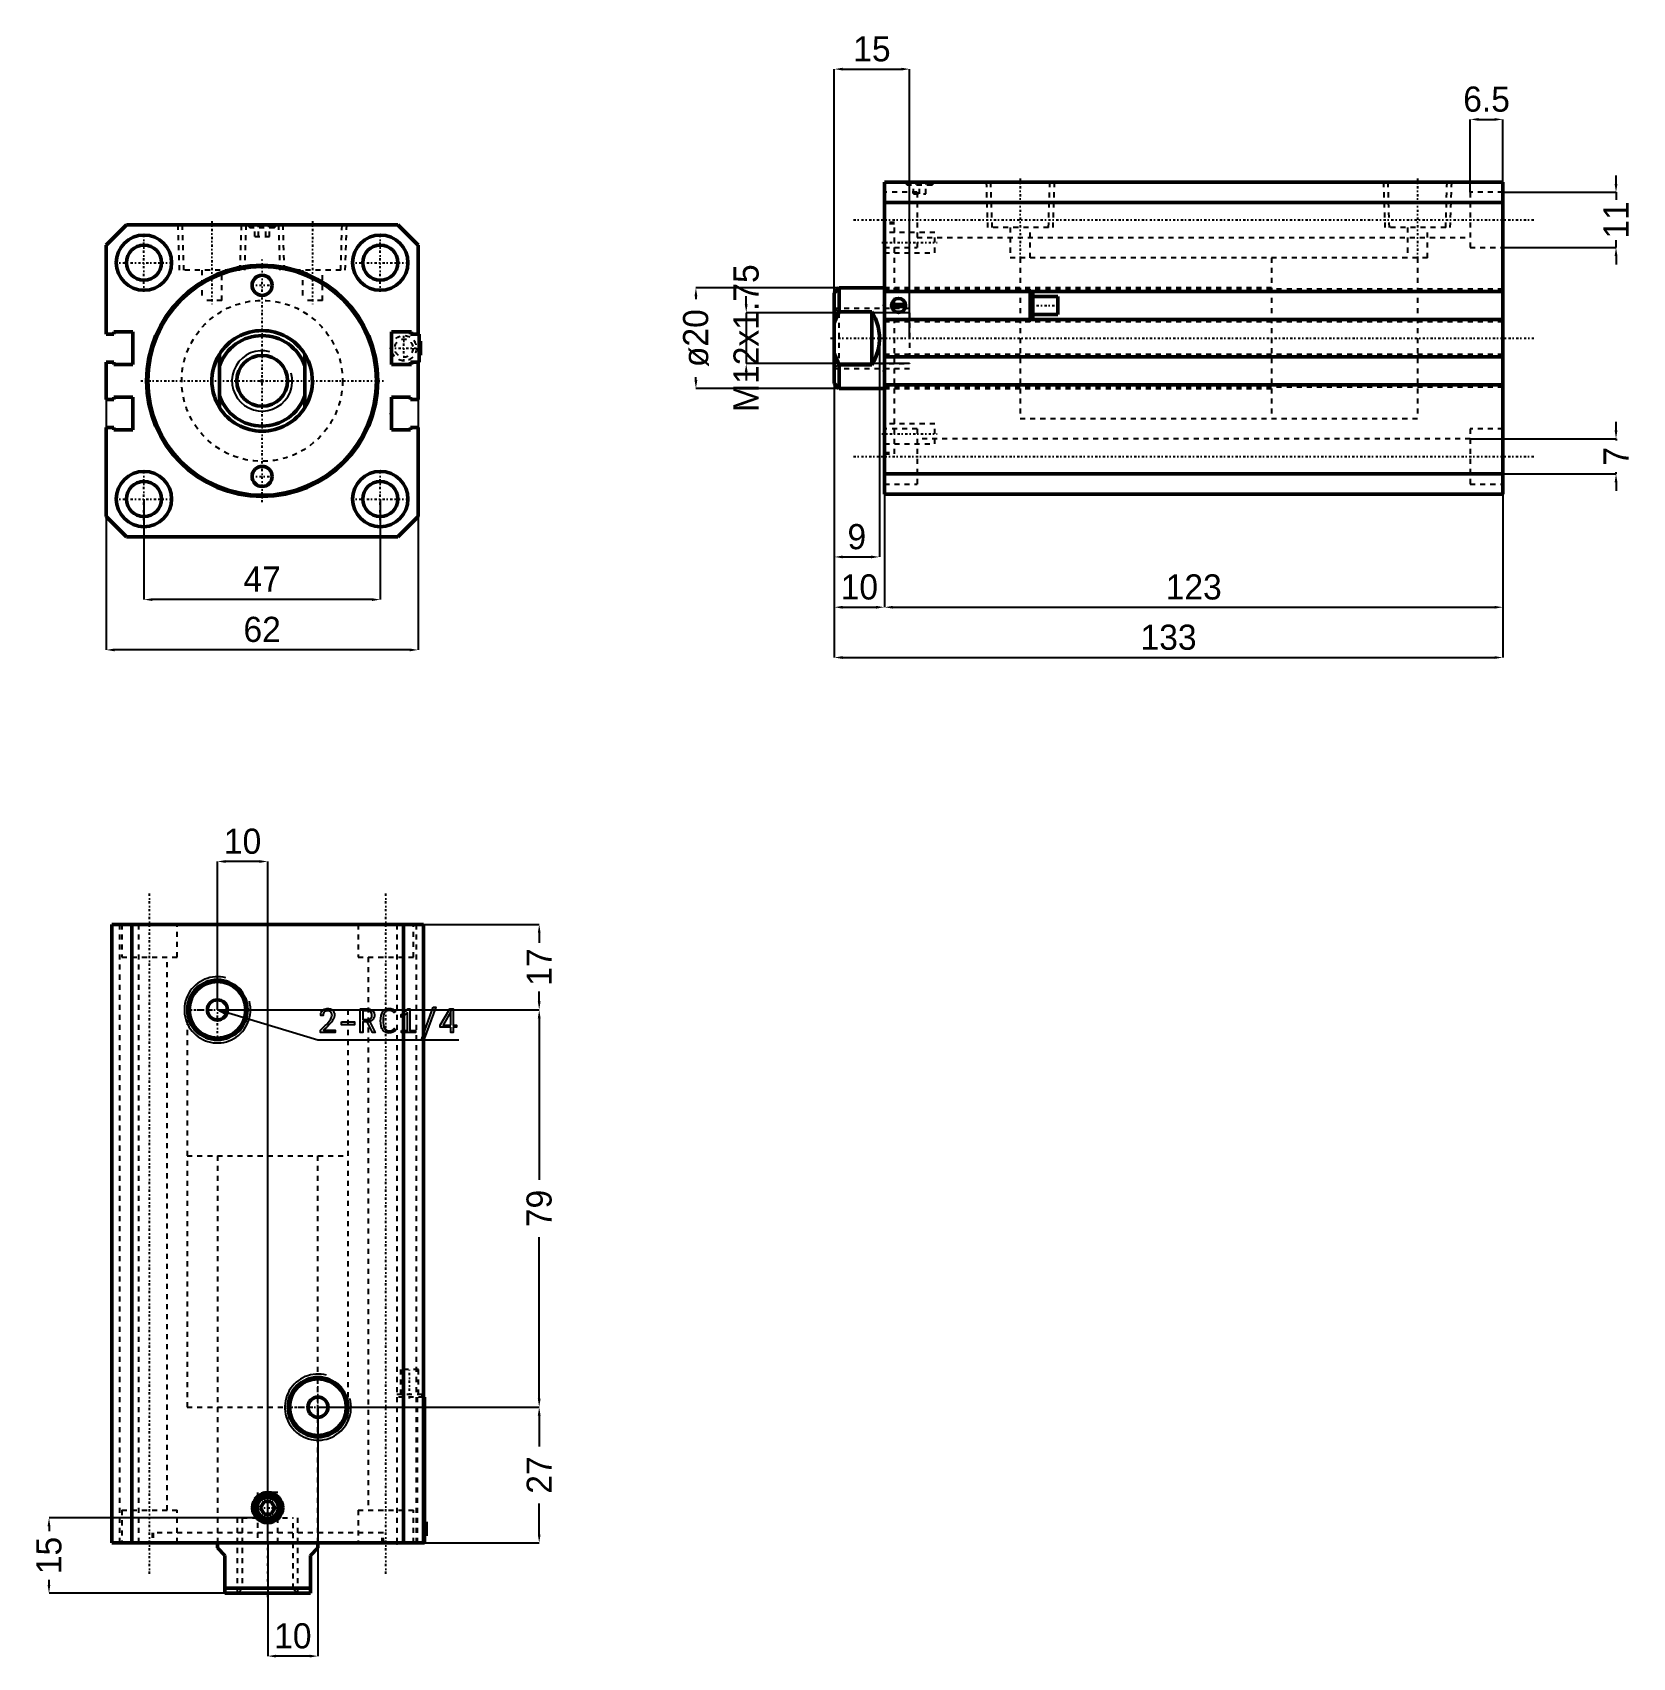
# Model space of a CAD drawing. Header units: millimetres. Extents: x -46 to 273, y -254 to 69.
import ezdxf

# ---------------------------------------------------------------- set-up
doc = ezdxf.new("R2010")
doc.units = ezdxf.units.MM
doc.linetypes.add('Center', pattern=[1.5, 0.45, -0.5, 0.05, -0.5])
doc.linetypes.add('Dashed', pattern=[2, 1, -1])
for name, color, linetype, lineweight in [('2d ConnectionPoints', 7, 'Continuous', 50), ('AM_0', 7, 'Continuous', 50), ('AM_5', 3, 'Continuous', 25), ('AM_7', 7, 'Center', 25), ('AM_9', 6, 'Dashed', 25)]:
    doc.layers.add(name, color=color, linetype=linetype, lineweight=lineweight)
doc.dimstyles.new('ISO-25', dxfattribs={"dimtxt": 2.5, "dimasz": 2.5, "dimexe": 1.25, "dimexo": 0.625, "dimtad": 1, "dimtxsty": 'Standard', "dimcen": 2.5, "dimadec": 0, "dimazin": 0, "dimtfac": 1, "dimtmove": 0, "dimatfit": 3, "dimfxl": 1, "dimarcsym": 0})

# ---------------------------------------------------------------- blocks, each defined once
blk = doc.blocks.new('1_RODmgcxhc_a_sd_32_50__IN_0_in_MGCXHC_A_IN_SD_32_50ST_Tx1_0__0')
at = {"layer": 'AM_0'}
for p, q in [((-8.5, -5.27), (-8.5, 5.27)), ((8.5, 5.27), (8.5, -5.27))]:
    blk.add_line(p, q, dxfattribs=at)
for points in [[(-8.5, 5.27), (-8.93, 4.51), (-9.29, 3.71), (-9.57, 2.89), (-9.79, 2.04), (-9.93, 1.18), (-10, 0.31), (-9.98, -0.56), (-9.9, -1.43), (-9.74, -2.29), (-9.5, -3.13), (-9.19, -3.94), (-8.81, -4.73), (-8.5, -5.27)], [(8.5, -5.27), (8.93, -4.51), (9.29, -3.71), (9.57, -2.89), (9.79, -2.04), (9.93, -1.18), (10, -0.31), (9.98, 0.56), (9.9, 1.43), (9.74, 2.29), (9.5, 3.13), (9.19, 3.94), (8.81, 4.73), (8.5, 5.27)]]:
    blk.add_lwpolyline(points, dxfattribs=at)
blk.add_circle((0, 0), 5.05, dxfattribs=at)
for radius, start, end in [(10, 31.7883, 148.2117), (9, 19.1881, 160.8119), (9, 199.1881, 340.8119), (10, 211.7883, 328.2117)]:
    blk.add_arc((0, 0), radius, start, end, dxfattribs=at)
at = {"layer": 'AM_5'}
blk.add_arc((0, 0), 6, 75, 15, dxfattribs=at)
blk = doc.blocks.new('2_JFS_04MGCXHC_0_in_MGCXHC_A_IN_SD_32_50ST_Tx1_0__0')
at = {"layer": 'AM_0'}
for p, q in [((29.7, 9.75), (25.7, 9.75)), ((25.7, 9.75), (25.7, 3.25)), ((29.7, 9.3), (29.7, 9.75)), ((31.2, 9.3), (29.7, 9.3)), ((31.2, 3.7), (31.2, 9.3)), ((31.5, 7.9), (31.2, 7.9)), ((31.5, 5.1), (31.5, 7.9)), ((25.7, 3.25), (29.7, 3.25)), ((29.7, 3.25), (29.7, 3.7)), ((29.7, 3.7), (31.2, 3.7)), ((31.2, 5.1), (31.5, 5.1))]:
    blk.add_line(p, q, dxfattribs=at)
at = {"layer": 'AM_7'}
for p, q in [((25.575, 6.5), (30.825, 6.5)), ((28.2, 3.875), (28.2, 9.125)), ((31.515, 6.5), (31.185, 6.5))]:
    blk.add_line(p, q, dxfattribs=at)
at = {"layer": 'AM_9'}
for p, q in [((31.3, 6.7), (31.5, 6.7)), ((31.3, 6.7), (31.3, 6.3)), ((31.3, 6.3), (31.5, 6.3))]:
    blk.add_line(p, q, dxfattribs=at)
for radius in [2.5, 1.8]:
    blk.add_circle((28.2, 6.5), radius, dxfattribs=at)
blk = doc.blocks.new('3_bodymgcxhc_a_sd_32_50_0_in_MGCXHC_A_IN_SD_32_50ST_Tx1_0__0')
at = {"layer": 'AM_0'}
for p, q in [((-27, 31), (-31, 27)), ((27, 31), (-27, 31)), ((31, 27), (27, 31)), ((-31, 27), (-31, 9.3)), ((31, 9.3), (31, 27)), ((-29.5, 9.75), (-25.7, 9.75)), ((-29.5, 9.3), (-29.5, 9.75)), ((-25.7, 9.75), (-25.7, 3.25)), ((25.7, 3.25), (25.7, 9.75)), ((25.7, 9.75), (29.5, 9.75)), ((29.5, 9.75), (29.5, 9.3)), ((-31, 9.3), (-29.5, 9.3)), ((29.5, 9.3), (31, 9.3)), ((-31, 3.7), (-31, -3.7)), ((-29.5, 3.7), (-31, 3.7)), ((-29.5, 3.25), (-29.5, 3.7)), ((-25.7, 3.25), (-29.5, 3.25)), ((29.5, 3.25), (25.7, 3.25)), ((31, 3.7), (29.5, 3.7)), ((29.5, 3.7), (29.5, 3.25)), ((31, -3.7), (31, 3.7)), ((-31, -3.7), (-29.5, -3.7)), ((-29.5, -3.7), (-29.5, -3.25)), ((-29.5, -3.25), (-25.7, -3.25)), ((-25.7, -3.25), (-25.7, -9.75)), ((25.7, -9.75), (25.7, -3.25)), ((25.7, -3.25), (29.5, -3.25)), ((29.5, -3.25), (29.5, -3.7)), ((29.5, -3.7), (31, -3.7)), ((-31, -9.3), (-31, -27)), ((-29.5, -9.3), (-31, -9.3)), ((-29.5, -9.75), (-29.5, -9.3)), ((29.5, -9.3), (29.5, -9.75)), ((31, -9.3), (29.5, -9.3)), ((31, -27), (31, -9.3)), ((-25.7, -9.75), (-29.5, -9.75)), ((29.5, -9.75), (25.7, -9.75)), ((-31, -27), (-27, -31)), ((27, -31), (31, -27)), ((-27, -31), (27, -31))]:
    blk.add_line(p, q, dxfattribs=at)
for centre, radius in [((-23.5, 23.5), 5.5), ((-23.5, 23.5), 3.5), ((23.5, 23.5), 5.5), ((23.5, 23.5), 3.5), ((0, 0), 23), ((0, 0), 22.75), ((0, 19), 2), ((-23.5, -23.5), 5.5), ((0, -19), 2), ((23.5, -23.5), 5.5), ((-23.5, -23.5), 3.5), ((23.5, -23.5), 3.5)]:
    blk.add_circle(centre, radius, dxfattribs=at)
at = {"layer": 'AM_5', "linetype": 'Dashed'}
for p, q in [((-16.77, 31), (-16.48, 22)), ((-3.23, 31), (-3.52, 22)), ((3.23, 31), (3.52, 22)), ((16.77, 31), (16.48, 22))]:
    blk.add_line(p, q, dxfattribs=at)
at = {"layer": 'AM_7'}
for p, q in [((-23.5, 17.73), (-23.5, 29.27)), ((-10, 31.75), (-10, 15.25)), ((0, 31.03), (0, 30.37)), ((10, 31.75), (10, 15.25)), ((23.5, 17.73), (23.5, 29.27)), ((-29.27, 23.5), (-17.73, 23.5)), ((0, -24.15), (0, 24.15)), ((17.73, 23.5), (29.27, 23.5)), ((-2.1, 19), (2.1, 19)), ((-24.15, 0), (24.15, 0)), ((-23.5, -29.27), (-23.5, -17.73)), ((-2.1, -19), (2.1, -19)), ((23.5, -29.27), (23.5, -17.73)), ((-29.27, -23.5), (-17.73, -23.5)), ((17.73, -23.5), (29.27, -23.5))]:
    blk.add_line(p, q, dxfattribs=at)
at = {"layer": 'AM_9'}
for p, q in [((-15.91, 31), (-15.63, 22)), ((-4.37, 22), (-4.09, 31)), ((-3, 31), (-2.4, 30.4)), ((-2.1, 30.7), (-2.4, 30.4)), ((2.4, 30.4), (-2.4, 30.4)), ((2.1, 30.7), (-2.1, 30.7)), ((-1.44, 28.7), (-1.44, 30.7)), ((-0.72, 28.7), (-0.72, 30.7)), ((0.72, 28.7), (0.72, 30.7)), ((1.44, 28.7), (1.44, 30.7)), ((2.4, 30.4), (2.1, 30.7)), ((2.4, 30.4), (3, 31)), ((4.09, 31), (4.37, 22)), ((15.63, 22), (15.91, 31)), ((-1.44, 28.7), (1.44, 28.7)), ((-4.37, 22), (-15.63, 22)), ((-12, 22), (-12, 16)), ((-8, 16), (-8, 22)), ((15.63, 22), (4.37, 22)), ((8, 22), (8, 16)), ((12, 16), (12, 22)), ((-8, 16), (-12, 16)), ((12, 16), (8, 16))]:
    blk.add_line(p, q, dxfattribs=at)
blk.add_circle((0, 0), 16, dxfattribs=at)
blk = doc.blocks.new('*D4')
at = {"layer": 'AM_5', "color": 0, "lineweight": -2}
for p, q in [((-23.5, -23.5), (-23.5, -43.5)), ((23.5, -23.5), (23.5, -43.5)), ((21.83, -43.5), (-21.83, -43.5))]:
    blk.add_line(p, q, dxfattribs=at)
at = {"layer": 'AM_5', "color": 0}
for points in [[(-21.83, -43.22), (-21.83, -43.78), (-23.5, -43.5)], [(21.83, -43.78), (21.83, -43.22), (23.5, -43.5)]]:
    blk.add_solid(points, dxfattribs=at)
at = {"layer": 'Defpoints', "color": 0}
for p in [(-23.5, -23.5), (23.5, -23.5), (-23.5, -43.5)]:
    blk.add_point(p, dxfattribs=at)
at = {"layer": 'AM_5', "color": 0, "insert": (0, -39.41), "char_height": 5, "attachment_point": 5}
blk.add_mtext('47', dxfattribs=at)
blk = doc.blocks.new('*D5')
at = {"layer": 'AM_5', "color": 0, "lineweight": -2}
for p, q in [((-31, 0), (-31, -53.5)), ((31, 0), (31, -53.5)), ((29.33, -53.5), (-29.33, -53.5))]:
    blk.add_line(p, q, dxfattribs=at)
at = {"layer": 'AM_5', "color": 0}
for points in [[(-29.33, -53.22), (-29.33, -53.78), (-31, -53.5)], [(29.33, -53.78), (29.33, -53.22), (31, -53.5)]]:
    blk.add_solid(points, dxfattribs=at)
at = {"layer": 'Defpoints', "color": 0}
for p in [(-31, 0), (31, 0), (-31, -53.5)]:
    blk.add_point(p, dxfattribs=at)
at = {"layer": 'AM_5', "color": 0, "insert": (0, -49.45), "char_height": 5, "attachment_point": 5}
blk.add_mtext('62', dxfattribs=at)
blk = doc.blocks.new('1_RODmgcxhc_a_sd_32_50__IN_0_in_MGCXHC_A_IN_SD_32_50ST_Tx1_0__2')
at = {"layer": 'AM_0'}
for p, q in [((-9, 10), (-10, 9)), ((0, 10), (-9, 10)), ((-9, 10), (-9, 5.27)), ((-10, 9), (-10, -9)), ((-2.5, 5.27), (-9, 5.27)), ((-2.5, 5.27), (-2.5, -5.27)), ((-9, -5.27), (-2.5, -5.27)), ((-9, -5.27), (-9, -10)), ((-10, -9), (-9, -10)), ((-9, -10), (0, -10))]:
    blk.add_line(p, q, dxfattribs=at)
for points in [[(-9, 5.27), (-9.55, 4.14), (-10, 2.96)], [(-2.5, -5.27), (-2.07, -4.51), (-1.71, -3.71), (-1.43, -2.89), (-1.21, -2.04), (-1.07, -1.18), (-1, -0.31), (-1.02, 0.56), (-1.1, 1.43), (-1.26, 2.29), (-1.5, 3.13), (-1.81, 3.94), (-2.19, 4.73), (-2.5, 5.27)], [(-10, -2.96), (-9.55, -4.13), (-9, -5.27)]]:
    blk.add_lwpolyline(points, dxfattribs=at)
at = {"layer": 'AM_5', "linetype": 'Dashed'}
for p, q in [((-10, 6), (5, 6)), ((-10, -6), (5, -6))]:
    blk.add_line(p, q, dxfattribs=at)
at = {"layer": 'AM_9'}
for p, q in [((106, 16), (77, 16)), ((77, 16), (77, -16)), ((106, 16), (106, -16)), ((77, 10), (0, 10)), ((-9.05, 5.05), (-10, 6)), ((5, 5.05), (-9.05, 5.05)), ((-9.05, 5.05), (-9.05, -5.05)), ((5, 5.05), (5, -5.05)), ((-10, -6), (-9.05, -5.05)), ((-9.05, -5.05), (5, -5.05)), ((0, -10), (77, -10)), ((77, -16), (106, -16))]:
    blk.add_line(p, q, dxfattribs=at)
blk = doc.blocks.new('2_JFS_04MGCXHC_0_in_MGCXHC_A_IN_SD_32_50ST_Tx1_0__2')
at = {"layer": 'AM_0'}
for p, q in [((0, 3.7), (0, 9.3)), ((29, 9.3), (0, 9.3)), ((4.16, 6.7), (1.44, 6.7)), ((29, 3.7), (29, 9.3)), ((29.5, 9), (29, 9)), ((29.5, 4), (29.5, 9)), ((34.5, 8.3), (29.5, 8.3)), ((34.5, 4.7), (34.5, 8.3)), ((29, 3.7), (0, 3.7)), ((1.44, 6.3), (4.16, 6.3)), ((29, 4), (29.5, 4)), ((29.5, 4.7), (34.5, 4.7))]:
    blk.add_line(p, q, dxfattribs=at)
blk.add_circle((2.8, 6.5), 1.4, dxfattribs=at)
for radius, start, end in [(1.37, 171.6364, 188.3636), (1.38, 351.6364, 8.3636)]:
    blk.add_arc((2.8, 6.5), radius, start, end, dxfattribs=at)
at = {"layer": 'AM_7'}
for p, q in [((1.33, 6.5), (4.27, 6.5)), ((2.8, 5.03), (2.8, 7.97)), ((28.72, 6.5), (34.78, 6.5))]:
    blk.add_line(p, q, dxfattribs=at)
at = {"layer": 'AM_9'}
for p, q in [((29, 9.75), (0, 9.75)), ((29, 9.3), (29, 9.75)), ((29, 3.25), (0, 3.25)), ((29, 3.25), (29, 3.7))]:
    blk.add_line(p, q, dxfattribs=at)
blk = doc.blocks.new('3_bodymgcxhc_a_sd_32_50_0_in_MGCXHC_A_IN_SD_32_50ST_Tx1_0__2')
at = {"layer": 'AM_0'}
for p, q in [((0, 9.3), (0, 31)), ((123, 31), (0, 31)), ((123, -31), (123, 31)), ((123, 27), (0, 27)), ((123, 9.3), (29, 9.3)), ((0, -31), (0, 3.7)), ((123, 3.7), (29, 3.7)), ((123, -3.7), (0, -3.7)), ((123, -9.3), (0, -9.3)), ((123, -27), (0, -27)), ((123, -31), (0, -31))]:
    blk.add_line(p, q, dxfattribs=at)
at = {"layer": 'AM_5', "linetype": 'Dashed'}
for p, q in [((20.23, 31), (20.52, 22)), ((33.77, 31), (33.48, 22)), ((99.23, 31), (99.52, 22)), ((112.77, 31), (112.48, 22))]:
    blk.add_line(p, q, dxfattribs=at)
at = {"layer": 'AM_7'}
for p, q in [((7, 31.03), (7, 30.37)), ((27, 31.75), (27, 15.25)), ((106, 31.75), (106, 15.25)), ((-6.15, 23.5), (129.15, 23.5)), ((-0.5, 19), (10.5, 19)), ((-10.75, 0), (129.15, 0)), ((-0.5, -19), (10.5, -19)), ((-6.15, -23.5), (129.15, -23.5))]:
    blk.add_line(p, q, dxfattribs=at)
at = {"layer": 'AM_9'}
for p, q in [((4, 31), (4.6, 30.4)), ((4.9, 30.7), (4.6, 30.4)), ((9.4, 30.4), (4.6, 30.4)), ((9.1, 30.7), (4.9, 30.7)), ((5.75, 28.7), (5.75, 30.7)), ((7, 28.7), (7, 30.7)), ((8.25, 28.7), (8.25, 30.7)), ((9.4, 30.4), (9.1, 30.7)), ((9.4, 30.4), (10, 31)), ((21.09, 31), (21.37, 22)), ((32.63, 22), (32.91, 31)), ((100.09, 31), (100.37, 22)), ((111.63, 22), (111.91, 31)), ((6.5, 29), (0, 29)), ((5.75, 28.7), (8.25, 28.7)), ((6.5, 29), (6.5, 18)), ((123, 29), (116.5, 29)), ((116.5, 29), (116.5, 18)), ((2, 23), (0, 23)), ((2, 22.75), (0, 22.75)), ((2, -23), (2, 23)), ((10, 21), (0, 21)), ((6.5, 20), (116.5, 20)), ((10, 17), (10, 21)), ((32.63, 22), (21.37, 22)), ((25, 22), (25, 16)), ((29, 16), (29, 22)), ((111.63, 22), (100.37, 22)), ((104, 22), (104, 16)), ((108, 16), (108, 22)), ((0, 18), (6.5, 18)), ((0, 17), (10, 17)), ((116.5, 18), (123, 18)), ((108, 16), (25, 16)), ((27, 16), (27, -16)), ((106, 16), (106, -16)), ((27, 10), (0, 10)), ((123, 9.75), (29, 9.75)), ((123, 3.25), (29, 3.25)), ((123, -3.25), (0, -3.25)), ((123, -9.75), (0, -9.75)), ((0, -10), (27, -10)), ((27, -16), (106, -16)), ((10, -17), (0, -17)), ((6.5, -18), (0, -18)), ((6.5, -18), (6.5, -29)), ((10, -21), (10, -17)), ((123, -18), (116.5, -18)), ((116.5, -18), (116.5, -29)), ((0, -21), (10, -21)), ((116.5, -20), (6.5, -20)), ((0, -22.75), (2, -22.75)), ((0, -23), (2, -23)), ((0, -29), (6.5, -29)), ((116.5, -29), (123, -29))]:
    blk.add_line(p, q, dxfattribs=at)
blk = doc.blocks.new('*D20')
at = {"layer": 'AM_5', "color": 0, "lineweight": -2}
for p, q in [((113.78, 8.49), (113.78, -35.01)), ((122.78, 8.49), (122.78, -35.01)), ((115.44, -35.01), (121.11, -35.01))]:
    blk.add_line(p, q, dxfattribs=at)
at = {"layer": 'AM_5', "color": 0}
for points in [[(115.44, -34.74), (115.44, -35.29), (113.78, -35.01)], [(121.11, -35.29), (121.11, -34.74), (122.78, -35.01)]]:
    blk.add_solid(points, dxfattribs=at)
at = {"layer": 'Defpoints', "color": 0}
for p in [(113.78, 8.49), (122.78, 8.49), (122.78, -35.01)]:
    blk.add_point(p, dxfattribs=at)
at = {"layer": 'AM_5', "color": 0, "insert": (118.28, -31.01), "char_height": 5, "attachment_point": 5}
blk.add_mtext('9', dxfattribs=at)
blk = doc.blocks.new('*D21')
at = {"layer": 'AM_5', "color": 0, "lineweight": -2}
for p, q in [((113.78, 8.49), (113.78, -45.01)), ((123.78, 8.49), (123.78, -45.01)), ((115.44, -45.01), (122.11, -45.01))]:
    blk.add_line(p, q, dxfattribs=at)
at = {"layer": 'AM_5', "color": 0}
for points in [[(115.44, -44.74), (115.44, -45.29), (113.78, -45.01)], [(122.11, -45.29), (122.11, -44.74), (123.78, -45.01)]]:
    blk.add_solid(points, dxfattribs=at)
at = {"layer": 'Defpoints', "color": 0}
for p in [(113.78, 8.49), (123.78, 8.49), (123.78, -45.01)]:
    blk.add_point(p, dxfattribs=at)
at = {"layer": 'AM_5', "color": 0, "insert": (118.78, -41.01), "char_height": 5, "attachment_point": 5}
blk.add_mtext('10', dxfattribs=at)
blk = doc.blocks.new('*D22')
at = {"layer": 'AM_5', "color": 0, "lineweight": -2}
for p, q in [((114.78, 18.49), (86.28, 18.49)), ((86.28, 16.82), (86.28, 16.24)), ((86.28, 0.15), (86.28, 0.74)), ((114.78, -1.51), (86.28, -1.51))]:
    blk.add_line(p, q, dxfattribs=at)
at = {"layer": 'AM_5', "color": 0}
for points in [[(86.56, 16.82), (86, 16.82), (86.28, 18.49)], [(86, 0.15), (86.56, 0.15), (86.28, -1.51)]]:
    blk.add_solid(points, dxfattribs=at)
at = {"layer": 'Defpoints', "color": 0}
for p in [(114.78, 18.49), (86.28, -1.51), (114.78, -1.51)]:
    blk.add_point(p, dxfattribs=at)
at = {"layer": 'AM_5', "color": 0, "insert": (86.28, 8.49), "char_height": 5, "attachment_point": 5, "rotation": 90}
blk.add_mtext('ø20', dxfattribs=at)
blk = doc.blocks.new('*D23')
at = {"layer": 'AM_5', "color": 0, "lineweight": -2}
for p, q in [((113.78, 8.49), (113.78, -55.01)), ((246.78, 8.49), (246.78, -55.01)), ((115.44, -55.01), (245.11, -55.01))]:
    blk.add_line(p, q, dxfattribs=at)
at = {"layer": 'AM_5', "color": 0}
for points in [[(115.44, -54.74), (115.44, -55.29), (113.78, -55.01)], [(245.11, -55.29), (245.11, -54.74), (246.78, -55.01)]]:
    blk.add_solid(points, dxfattribs=at)
at = {"layer": 'Defpoints', "color": 0}
for p in [(113.78, 8.49), (246.78, 8.49), (246.78, -55.01)]:
    blk.add_point(p, dxfattribs=at)
at = {"layer": 'AM_5', "color": 0, "insert": (180.28, -51.01), "char_height": 5, "attachment_point": 5}
blk.add_mtext('133', dxfattribs=at)
blk = doc.blocks.new('*D24')
at = {"layer": 'AM_5', "color": 0, "lineweight": -2}
for p, q in [((269.28, 39.15), (269.28, 40.82)), ((246.78, 37.49), (269.28, 37.49)), ((269.28, 37.49), (269.28, 35.99)), ((246.78, 26.49), (269.28, 26.49)), ((269.28, 26.49), (269.28, 27.99)), ((269.28, 24.82), (269.28, 23.15))]:
    blk.add_line(p, q, dxfattribs=at)
at = {"layer": 'AM_5', "color": 0}
for points in [[(269, 39.15), (269.56, 39.15), (269.28, 37.49)], [(269.56, 24.82), (269, 24.82), (269.28, 26.49)]]:
    blk.add_solid(points, dxfattribs=at)
at = {"layer": 'Defpoints', "color": 0}
for p in [(246.78, 37.49), (246.78, 26.49), (269.28, 26.49)]:
    blk.add_point(p, dxfattribs=at)
at = {"layer": 'AM_5', "color": 0, "insert": (269.28, 31.99), "char_height": 5, "attachment_point": 5, "rotation": 90}
blk.add_mtext('11', dxfattribs=at)
blk = doc.blocks.new('*D25')
at = {"layer": 'AM_5', "color": 0, "lineweight": -2}
for p, q in [((269.28, -9.85), (269.28, -8.18)), ((240.28, -11.51), (269.28, -11.51)), ((269.28, -11.51), (269.28, -11.85)), ((240.28, -18.51), (269.28, -18.51)), ((269.28, -18.51), (269.28, -18.18)), ((269.28, -20.18), (269.28, -21.85))]:
    blk.add_line(p, q, dxfattribs=at)
at = {"layer": 'AM_5', "color": 0}
for points in [[(269, -9.85), (269.56, -9.85), (269.28, -11.51)], [(269.56, -20.18), (269, -20.18), (269.28, -18.51)]]:
    blk.add_solid(points, dxfattribs=at)
at = {"layer": 'Defpoints', "color": 0}
for p in [(240.28, -11.51), (240.28, -18.51), (269.28, -18.51)]:
    blk.add_point(p, dxfattribs=at)
at = {"layer": 'AM_5', "color": 0, "insert": (269.28, -15.01), "char_height": 5, "attachment_point": 5, "rotation": 90}
blk.add_mtext('7', dxfattribs=at)
blk = doc.blocks.new('*D26')
at = {"layer": 'AM_5', "color": 0, "lineweight": -2}
for p, q in [((240.28, 37.49), (240.28, 51.99)), ((241.94, 51.99), (245.11, 51.99)), ((246.78, 37.49), (246.78, 51.99))]:
    blk.add_line(p, q, dxfattribs=at)
at = {"layer": 'AM_5', "color": 0}
for points in [[(241.94, 52.26), (241.94, 51.71), (240.28, 51.99)], [(245.11, 51.71), (245.11, 52.26), (246.78, 51.99)]]:
    blk.add_solid(points, dxfattribs=at)
at = {"layer": 'Defpoints', "color": 0}
for p in [(246.78, 51.99), (240.28, 37.49), (246.78, 37.49)]:
    blk.add_point(p, dxfattribs=at)
at = {"layer": 'AM_5', "color": 0, "insert": (243.53, 55.99), "char_height": 5, "attachment_point": 5}
blk.add_mtext('6.5', dxfattribs=at)
blk = doc.blocks.new('*D27')
at = {"layer": 'AM_5', "color": 0, "lineweight": -2}
for p, q in [((123.78, 8.49), (123.78, -45.01)), ((246.78, 8.49), (246.78, -45.01)), ((125.44, -45.01), (245.11, -45.01))]:
    blk.add_line(p, q, dxfattribs=at)
at = {"layer": 'AM_5', "color": 0}
for points in [[(125.44, -44.74), (125.44, -45.29), (123.78, -45.01)], [(245.11, -45.29), (245.11, -44.74), (246.78, -45.01)]]:
    blk.add_solid(points, dxfattribs=at)
at = {"layer": 'Defpoints', "color": 0}
for p in [(123.78, 8.49), (246.78, 8.49), (246.78, -45.01)]:
    blk.add_point(p, dxfattribs=at)
at = {"layer": 'AM_5', "color": 0, "insert": (185.28, -41.01), "char_height": 5, "attachment_point": 5}
blk.add_mtext('123', dxfattribs=at)
blk = doc.blocks.new('*D28')
at = {"layer": 'AM_5', "color": 0, "lineweight": -2}
for p, q in [((113.78, 8.49), (113.78, 61.99)), ((115.44, 61.99), (127.11, 61.99)), ((128.78, 8.49), (128.78, 61.99))]:
    blk.add_line(p, q, dxfattribs=at)
at = {"layer": 'AM_5', "color": 0}
for points in [[(115.44, 62.26), (115.44, 61.71), (113.78, 61.99)], [(127.11, 61.71), (127.11, 62.26), (128.78, 61.99)]]:
    blk.add_solid(points, dxfattribs=at)
at = {"layer": 'Defpoints', "color": 0}
for p in [(128.78, 61.99), (113.78, 8.49), (128.78, 8.49)]:
    blk.add_point(p, dxfattribs=at)
at = {"layer": 'AM_5', "color": 0, "insert": (121.28, 65.99), "char_height": 5, "attachment_point": 5}
blk.add_mtext('15', dxfattribs=at)
blk = doc.blocks.new('*D29')
at = {"layer": 'AM_5', "color": 0, "lineweight": -2}
for p, q in [((96.28, 15.21), (96.28, 16.87)), ((128.78, 13.54), (96.28, 13.54)), ((96.28, 13.54), (96.28, 3.43)), ((128.78, 3.43), (96.28, 3.43)), ((96.28, 1.77), (96.28, 0.1))]:
    blk.add_line(p, q, dxfattribs=at)
at = {"layer": 'AM_5', "color": 0}
for points in [[(96, 15.21), (96.56, 15.21), (96.28, 13.54)], [(96.56, 1.77), (96, 1.77), (96.28, 3.43)]]:
    blk.add_solid(points, dxfattribs=at)
at = {"layer": 'Defpoints', "color": 0}
for p in [(128.78, 13.54), (96.28, 3.43), (128.78, 3.43)]:
    blk.add_point(p, dxfattribs=at)
at = {"layer": 'AM_5', "color": 0, "insert": (96.28, 8.49), "char_height": 5, "attachment_point": 5, "rotation": 90}
blk.add_mtext('M12x1.75', dxfattribs=at)
blk = doc.blocks.new('1_RODmgcxhc_a_sd_32_50__IN_0_in_MGCXHC_A_IN_SD_32_50ST_Tx1_0__4')
at = {"layer": 'AM_0'}
for p, q in [((-10, 0), (-10, -1)), ((10, -1), (10, 0)), ((-8.5, -2.5), (-10, -1)), ((-8.5, -10), (-8.5, -2.5)), ((10, -1), (8.5, -2.5)), ((8.5, -2.5), (8.5, -10)), ((-8.5, -9), (8.5, -9)), ((-8.5, -10), (8.5, -10))]:
    blk.add_line(p, q, dxfattribs=at)
at = {"layer": 'AM_5', "linetype": 'Dashed'}
for p, q in [((-6, -10), (-6, 5)), ((6, -10), (6, 5))]:
    blk.add_line(p, q, dxfattribs=at)
at = {"layer": 'AM_7'}
blk.add_line((0, -10.75), (0, 129.15), dxfattribs=at)
at = {"layer": 'AM_9'}
for p, q in [((-16, 106), (16, 106)), ((-16, 106), (-16, 77)), ((16, 77), (16, 106)), ((-16, 77), (16, 77)), ((-10, 77), (-10, 0)), ((10, 0), (10, 77)), ((-5.053, 5), (5.053, 5)), ((-5.053, 5), (-5.053, -9.053)), ((5.053, -9.053), (5.053, 5)), ((-5.053, -9.053), (-6, -10)), ((-5.053, -9.053), (5.053, -9.053)), ((6, -10), (5.053, -9.053))]:
    blk.add_line(p, q, dxfattribs=at)
blk = doc.blocks.new('2_JFS_04MGCXHC_0_in_MGCXHC_A_IN_SD_32_50ST_Tx1_0__4')
at = {"layer": 'AM_0'}
for p, q in [((31.2, 29), (31, 29)), ((31.2, 29), (31.2, 0)), ((31.5, 4.2), (31.2, 4.2)), ((31.5, 1.4), (31.5, 4.2)), ((31.2, 0), (31, 0)), ((31.2, 1.4), (31.5, 1.4))]:
    blk.add_line(p, q, dxfattribs=at)
at = {"layer": 'AM_7'}
for p, q in [((28.2, 28.72), (28.2, 34.78)), ((31.51, 2.8), (31.18, 2.8))]:
    blk.add_line(p, q, dxfattribs=at)
at = {"layer": 'AM_9'}
for p, q in [((26.4, 34.5), (26.4, 29.5)), ((30, 34.5), (26.4, 34.5)), ((30, 29.5), (30, 34.5)), ((30.7, 29.5), (25.7, 29.5)), ((30.7, 29), (30.7, 29.5)), ((31, 29), (25.7, 29)), ((25.7, 29), (25.7, 0)), ((29.7, 29), (29.7, 0)), ((31.5, 4.17), (31.3, 4.17)), ((31.3, 4.17), (31.3, 1.43)), ((31.3, 4.16), (31.5, 4.16)), ((31.3, 1.44), (31.5, 1.44)), ((31.3, 1.43), (31.5, 1.43))]:
    blk.add_line(p, q, dxfattribs=at)
blk = doc.blocks.new('3_bodymgcxhc_a_sd_32_50_0_in_MGCXHC_A_IN_SD_32_50ST_Tx1_0__4')
at = {"layer": 'AM_0'}
for p, q in [((-31, 123), (-31, 0)), ((31, 123), (-31, 123)), ((-27, 123), (-27, 0)), ((27, 123), (27, 0)), ((31, 123), (31, 0)), ((-0.72, 8.25), (-1.44, 7)), ((-1.44, 7), (-0.72, 5.75)), ((0.72, 8.25), (-0.72, 8.25)), ((1.44, 7), (0.72, 8.25)), ((0.72, 5.75), (1.44, 7)), ((-0.72, 5.75), (0.72, 5.75)), ((31, 0), (-31, 0))]:
    blk.add_line(p, q, dxfattribs=at)
for centre, radius in [((-10, 106), 5.91), ((-10, 106), 5.63), ((-10, 106), 2), ((10, 27), 5.91), ((10, 27), 5.63), ((10, 27), 2), ((0, 7), 3), ((0, 7), 2.4), ((0, 7), 2.1)]:
    blk.add_circle(centre, radius, dxfattribs=at)
at = {"layer": 'AM_5'}
for centre in [(-10, 106), (10, 27)]:
    blk.add_arc(centre, 6.58, 75, 15, dxfattribs=at)
at = {"layer": 'AM_7'}
for p, q in [((-23.5, -6.15), (-23.5, 129.15)), ((23.5, -6.15), (23.5, 129.15)), ((-10, 99.79), (-10, 112.21)), ((-16.21, 106), (-3.79, 106)), ((10, 20.79), (10, 33.21)), ((3.79, 27), (16.21, 27)), ((-3.15, 7), (3.15, 7))]:
    blk.add_line(p, q, dxfattribs=at)
at = {"layer": 'AM_9'}
for p, q in [((-29.5, 123), (-29.5, 0)), ((-29, 123), (-29, 116.5)), ((-25.7, 123), (-25.7, 0)), ((-18, 116.5), (-18, 123)), ((18, 123), (18, 116.5)), ((25.7, 123), (25.7, 0)), ((29, 116.5), (29, 123)), ((29.5, 123), (29.5, 0)), ((-29, 116.5), (-18, 116.5)), ((-20, 6.5), (-20, 116.5)), ((18, 116.5), (29, 116.5)), ((20, 116.5), (20, 6.5)), ((-16, 106), (16, 106)), ((-16, 106), (-16, 27)), ((16, 27), (16, 106)), ((-16, 27), (16, 27)), ((-10, 27), (-10, 0)), ((10, 0), (10, 27)), ((2, 10), (-2, 10)), ((-2, 10), (-2, 0)), ((2, 0), (2, 10)), ((-29, 6.5), (-18, 6.5)), ((-29, 6.5), (-29, 0)), ((-18, 0), (-18, 6.5)), ((18, 6.5), (29, 6.5)), ((18, 6.5), (18, 0)), ((29, 0), (29, 6.5)), ((23, 2), (-23, 2)), ((-23, 2), (-23, 0)), ((-22.75, 2), (-22.75, 0)), ((22.75, 0), (22.75, 2)), ((23, 0), (23, 2))]:
    blk.add_line(p, q, dxfattribs=at)
blk = doc.blocks.new('*D40')
at = {"layer": 'AM_5', "color": 0, "lineweight": -2}
for p, q in [((1.11, -226.07), (-42.39, -226.07)), ((-42.39, -227.74), (-42.39, -228.74)), ((-42.39, -239.4), (-42.39, -238.4)), ((1.11, -241.07), (-42.39, -241.07))]:
    blk.add_line(p, q, dxfattribs=at)
at = {"layer": 'AM_5', "color": 0}
for points in [[(-42.12, -227.74), (-42.67, -227.74), (-42.39, -226.07)], [(-42.67, -239.4), (-42.12, -239.4), (-42.39, -241.07)]]:
    blk.add_solid(points, dxfattribs=at)
at = {"layer": 'Defpoints', "color": 0}
for p in [(-42.39, -226.07), (1.11, -226.07), (1.11, -241.07)]:
    blk.add_point(p, dxfattribs=at)
at = {"layer": 'AM_5', "color": 0, "insert": (-42.39, -233.57), "char_height": 5, "attachment_point": 5, "rotation": 90}
blk.add_mtext('15', dxfattribs=at)
blk = doc.blocks.new('*D41')
at = {"layer": 'AM_5', "color": 0, "lineweight": -2}
for p, q in [((11.11, -204.07), (55.11, -204.07)), ((55.11, -205.74), (55.11, -211.9)), ((55.11, -229.4), (55.11, -223.24)), ((1.11, -231.07), (55.11, -231.07))]:
    blk.add_line(p, q, dxfattribs=at)
at = {"layer": 'AM_5', "color": 0}
for points in [[(55.38, -205.74), (54.83, -205.74), (55.11, -204.07)], [(54.83, -229.4), (55.38, -229.4), (55.11, -231.07)]]:
    blk.add_solid(points, dxfattribs=at)
at = {"layer": 'Defpoints', "color": 0}
for p in [(11.11, -204.07), (55.11, -204.07), (1.11, -231.07)]:
    blk.add_point(p, dxfattribs=at)
at = {"layer": 'AM_5', "color": 0, "insert": (55.11, -217.57), "char_height": 5, "attachment_point": 5, "rotation": 90}
blk.add_mtext('27', dxfattribs=at)
blk = doc.blocks.new('*D42')
at = {"layer": 'AM_5', "color": 0, "lineweight": -2}
for p, q in [((-8.89, -125.07), (55.11, -125.07)), ((55.11, -126.74), (55.11, -158.9)), ((55.11, -202.4), (55.11, -170.24)), ((11.11, -204.07), (55.11, -204.07))]:
    blk.add_line(p, q, dxfattribs=at)
at = {"layer": 'AM_5', "color": 0}
for points in [[(55.38, -126.74), (54.83, -126.74), (55.11, -125.07)], [(54.83, -202.4), (55.38, -202.4), (55.11, -204.07)]]:
    blk.add_solid(points, dxfattribs=at)
at = {"layer": 'Defpoints', "color": 0}
for p in [(-8.89, -125.07), (55.11, -125.07), (11.11, -204.07)]:
    blk.add_point(p, dxfattribs=at)
at = {"layer": 'AM_5', "color": 0, "insert": (55.11, -164.57), "char_height": 5, "attachment_point": 5, "rotation": 90}
blk.add_mtext('79', dxfattribs=at)
blk = doc.blocks.new('*D43')
at = {"layer": 'AM_5', "color": 0, "lineweight": -2}
for p, q in [((1.11, -108.07), (55.11, -108.07)), ((55.11, -109.74), (55.11, -111.74)), ((55.11, -123.4), (55.11, -121.4)), ((-8.89, -125.07), (55.11, -125.07))]:
    blk.add_line(p, q, dxfattribs=at)
at = {"layer": 'AM_5', "color": 0}
for points in [[(55.38, -109.74), (54.83, -109.74), (55.11, -108.07)], [(54.83, -123.4), (55.38, -123.4), (55.11, -125.07)]]:
    blk.add_solid(points, dxfattribs=at)
at = {"layer": 'Defpoints', "color": 0}
for p in [(1.11, -108.07), (55.11, -108.07), (-8.89, -125.07)]:
    blk.add_point(p, dxfattribs=at)
at = {"layer": 'AM_5', "color": 0, "insert": (55.11, -116.57), "char_height": 5, "attachment_point": 5, "rotation": 90}
blk.add_mtext('17', dxfattribs=at)
blk = doc.blocks.new('*D44')
at = {"layer": 'AM_5', "color": 0, "lineweight": -2}
for p, q in [((11.11, -204.07), (11.11, -253.57)), ((1.11, -231.07), (1.11, -253.57)), ((9.44, -253.57), (2.77, -253.57))]:
    blk.add_line(p, q, dxfattribs=at)
at = {"layer": 'AM_5', "color": 0}
for points in [[(2.77, -253.29), (2.77, -253.85), (1.11, -253.57)], [(9.44, -253.85), (9.44, -253.29), (11.11, -253.57)]]:
    blk.add_solid(points, dxfattribs=at)
at = {"layer": 'Defpoints', "color": 0}
for p in [(11.11, -204.07), (1.11, -231.07), (1.11, -253.57)]:
    blk.add_point(p, dxfattribs=at)
at = {"layer": 'AM_5', "color": 0, "insert": (6.11, -249.57), "char_height": 5, "attachment_point": 5}
blk.add_mtext('10', dxfattribs=at)
blk = doc.blocks.new('*D45')
at = {"layer": 'AM_5', "color": 0, "lineweight": -2}
for p, q in [((-8.89, -125.07), (-8.89, -95.57)), ((-0.56, -95.57), (-7.23, -95.57)), ((1.11, -231.07), (1.11, -95.57))]:
    blk.add_line(p, q, dxfattribs=at)
at = {"layer": 'AM_5', "color": 0}
for points in [[(-7.23, -95.29), (-7.23, -95.85), (-8.89, -95.57)], [(-0.56, -95.85), (-0.56, -95.29), (1.11, -95.57)]]:
    blk.add_solid(points, dxfattribs=at)
at = {"layer": 'Defpoints', "color": 0}
for p in [(-8.89, -95.57), (-8.89, -125.07), (1.11, -231.07)]:
    blk.add_point(p, dxfattribs=at)
at = {"layer": 'AM_5', "color": 0, "insert": (-3.89, -91.57), "char_height": 5, "attachment_point": 5}
blk.add_mtext('10', dxfattribs=at)

msp = doc.modelspace()

# ---------------------------------------------------------------- linework, layer by layer
at = {"layer": '2d ConnectionPoints'}
for p in [(123.777, 14.987), (123.777, 14.987), (25.7, 6.5), (25.7, 6.5), (123.777, 8.487), (0, 0), (123.777, 1.987), (25.7, -6.5), (1.105, -231.071), (26.805, -231.071), (26.805, -231.071), (26.805, -231.071)]:
    msp.add_point(p, dxfattribs=at)
at = {"layer": 'AM_5'}
for p, q in [((11.105, -131.071), (-8.895, -125.071)), ((39.105, -131.071), (11.105, -131.071))]:
    msp.add_line(p, q, dxfattribs=at)
for points in [[(-8.895, -125.071), (-7.202, -125.23), (-7.394, -125.869), (-8.895, -125.071)], [(11.752, -128.96), (11.752, -128.96), (11.966, -128.764), (12.271, -128.478), (12.271, -128.478), (12.557, -128.201), (12.737, -128.022), (12.737, -128.022), (12.909, -127.841), (13.156, -127.557), (13.156, -127.557), (13.389, -127.257), (13.536, -127.049), (13.536, -127.049), (13.666, -126.841), (13.807, -126.545), (13.807, -126.545), (13.883, -126.268), (13.897, -126.093), (13.897, -126.093), (13.893, -125.995), (13.87, -125.857), (13.87, -125.857), (13.826, -125.728), (13.787, -125.648), (13.787, -125.648), (13.739, -125.573), (13.655, -125.475), (13.655, -125.475), (13.557, -125.392), (13.483, -125.346), (13.483, -125.346), (13.404, -125.307), (13.278, -125.265), (13.278, -125.265), (13.143, -125.243), (13.049, -125.238), (13.049, -125.238), (12.945, -125.243), (12.797, -125.266), (12.797, -125.266), (12.66, -125.309), (12.574, -125.349), (12.574, -125.349), (12.495, -125.397), (12.389, -125.484), (12.389, -125.484), (12.3, -125.589), (12.249, -125.669), (12.249, -125.669), (12.207, -125.756), (12.162, -125.898), (12.162, -125.898), (12.137, -126.053), (12.132, -126.165), (11.645, -126.165), (11.645, -126.165), (11.652, -125.998), (11.692, -125.766), (11.692, -125.766), (11.766, -125.555), (11.833, -125.427), (11.833, -125.427), (11.914, -125.309), (12.055, -125.155), (12.055, -125.155), (12.219, -125.028), (12.342, -124.959), (12.342, -124.959), (12.473, -124.901), (12.679, -124.839), (12.679, -124.839), (12.897, -124.806), (13.049, -124.8), (13.049, -124.8), (13.191, -124.806), (13.398, -124.837), (13.398, -124.837), (13.595, -124.895), (13.722, -124.949), (13.722, -124.949), (13.841, -125.014), (14.002, -125.133), (14.002, -125.133), (14.141, -125.278), (14.221, -125.388), (14.221, -125.388), (14.288, -125.508), (14.361, -125.703), (14.361, -125.703), (14.4, -125.917), (14.407, -126.07), (14.407, -126.07), (14.396, -126.244), (14.338, -126.51), (14.338, -126.51), (14.231, -126.784), (14.131, -126.971), (14.131, -126.971), (14.017, -127.156), (13.832, -127.425), (13.832, -127.425), (13.63, -127.682), (13.486, -127.846), (13.486, -127.846), (13.331, -128.014), (13.071, -128.285), (13.071, -128.285), (12.778, -128.58), (12.565, -128.791), (12.22, -129.129), (14.547, -129.132), (14.547, -129.571), (11.58, -129.571), (11.58, -129.116), (11.752, -128.96)], [(19.521, -124.858), (20.893, -124.858), (20.893, -124.858), (21.034, -124.864), (21.242, -124.892), (21.242, -124.892), (21.445, -124.945), (21.579, -124.995), (21.579, -124.995), (21.707, -125.055), (21.881, -125.169), (21.881, -125.169), (22.035, -125.31), (22.126, -125.419), (22.126, -125.419), (22.204, -125.54), (22.288, -125.742), (22.288, -125.742), (22.334, -125.971), (22.342, -126.139), (22.342, -126.139), (22.332, -126.323), (22.276, -126.573), (22.276, -126.573), (22.172, -126.792), (22.076, -126.92), (22.076, -126.92), (21.963, -127.035), (21.769, -127.179), (21.769, -127.179), (21.546, -127.291), (21.38, -127.348), (22.459, -129.603), (21.933, -129.603), (20.88, -127.426), (20.808, -127.426), (20.002, -127.426), (20.002, -129.571), (19.521, -129.571), (19.521, -124.858)], [(20.665, -127.003), (20.665, -127.003), (20.803, -127.001), (20.994, -126.988), (20.994, -126.988), (21.166, -126.965), (21.27, -126.943), (21.27, -126.943), (21.366, -126.914), (21.498, -126.85), (21.498, -126.85), (21.613, -126.764), (21.681, -126.693), (21.681, -126.693), (21.739, -126.609), (21.802, -126.457), (21.802, -126.457), (21.836, -126.273), (21.842, -126.132), (21.842, -126.132), (21.83, -125.952), (21.768, -125.725), (21.768, -125.725), (21.652, -125.55), (21.545, -125.461), (21.545, -125.461), (21.42, -125.391), (21.21, -125.316), (21.21, -125.316), (20.974, -125.275), (20.802, -125.268), (20.002, -125.268), (20.002, -127.003), (20.665, -127.003)], [(25.237, -129.681), (25.237, -129.681), (24.92, -129.657), (24.507, -129.529), (24.507, -129.529), (24.169, -129.292), (23.986, -129.073), (23.986, -129.073), (23.836, -128.807), (23.674, -128.321), (23.674, -128.321), (23.587, -127.731), (23.57, -127.279), (23.57, -127.279), (23.588, -126.803), (23.682, -126.185), (23.682, -126.185), (23.856, -125.683), (24.017, -125.412), (24.017, -125.412), (24.211, -125.192), (24.56, -124.953), (24.56, -124.953), (24.979, -124.824), (25.296, -124.8), (25.296, -124.8), (25.6, -124.823), (26.001, -124.943), (26.001, -124.943), (26.337, -125.168), (26.524, -125.375), (26.212, -125.628), (26.212, -125.628), (26.125, -125.536), (25.991, -125.421), (25.991, -125.421), (25.855, -125.335), (25.762, -125.294), (25.762, -125.294), (25.671, -125.262), (25.538, -125.228), (25.538, -125.228), (25.41, -125.209), (25.328, -125.206), (25.328, -125.206), (25.144, -125.215), (24.897, -125.263), (24.897, -125.263), (24.687, -125.353), (24.566, -125.437), (24.566, -125.437), (24.46, -125.537), (24.326, -125.72), (24.326, -125.72), (24.221, -125.94), (24.167, -126.108), (24.167, -126.108), (24.124, -126.293), (24.078, -126.605), (24.078, -126.605), (24.053, -126.959), (24.048, -127.218), (24.048, -127.218), (24.06, -127.599), (24.12, -128.1), (24.12, -128.1), (24.233, -128.514), (24.337, -128.743), (24.337, -128.743), (24.467, -128.932), (24.713, -129.137), (24.713, -129.137), (25.023, -129.247), (25.263, -129.268), (25.263, -129.268), (25.516, -129.249), (25.844, -129.149), (25.844, -129.149), (26.109, -128.963), (26.251, -128.791), (26.541, -129.051), (26.541, -129.051), (26.364, -129.278), (26.02, -129.523), (26.02, -129.523), (25.582, -129.656), (25.237, -129.681)], [(27.713, -129.155), (28.909, -129.155), (28.909, -125.638), (28.909, -125.638), (28.845, -125.703), (28.736, -125.804), (28.736, -125.804), (28.613, -125.909), (28.522, -125.983), (28.522, -125.983), (28.429, -126.055), (28.287, -126.158), (28.287, -126.158), (28.144, -126.254), (28.048, -126.314), (28.048, -126.314), (27.954, -126.368), (27.825, -126.434), (27.825, -126.434), (27.707, -126.481), (27.635, -126.503), (27.635, -126.009), (27.635, -126.009), (27.724, -125.966), (27.864, -125.886), (27.864, -125.886), (28.012, -125.786), (28.115, -125.708), (28.115, -125.708), (28.218, -125.624), (28.368, -125.495), (28.368, -125.495), (28.513, -125.36), (28.607, -125.268), (28.607, -125.268), (28.695, -125.176), (28.814, -125.048), (28.814, -125.048), (28.916, -124.931), (28.974, -124.858), (29.39, -124.858), (29.39, -129.155), (30.476, -129.155), (30.476, -129.571), (27.713, -129.571), (27.713, -129.155)], [(34.037, -124.533), (34.531, -124.533), (32.249, -130.806), (31.755, -130.806), (34.037, -124.533)], [(37.53, -128.531), (35.424, -128.531), (35.424, -128.108), (37.341, -124.858), (37.985, -124.858), (37.985, -128.092), (38.687, -128.092), (38.687, -128.531), (37.985, -128.531), (37.985, -129.571), (37.53, -129.571), (37.53, -128.531)], [(37.536, -128.092), (37.536, -125.404), (35.983, -128.092), (37.536, -128.092)], [(15.755, -127.478), (18.355, -127.478), (18.355, -128.063), (15.755, -128.063), (15.755, -127.478)]]:
    msp.add_lwpolyline(points, dxfattribs=at)

# ---------------------------------------------------------------- block references
for name, p in [('3_bodymgcxhc_a_sd_32_50_0_in_MGCXHC_A_IN_SD_32_50ST_Tx1_0__2', (123.777, 8.487)), ('3_bodymgcxhc_a_sd_32_50_0_in_MGCXHC_A_IN_SD_32_50ST_Tx1_0__0', (0, 0)), ('1_RODmgcxhc_a_sd_32_50__IN_0_in_MGCXHC_A_IN_SD_32_50ST_Tx1_0__2', (123.777, 8.487)), ('2_JFS_04MGCXHC_0_in_MGCXHC_A_IN_SD_32_50ST_Tx1_0__2', (123.777, 8.487)), ('1_RODmgcxhc_a_sd_32_50__IN_0_in_MGCXHC_A_IN_SD_32_50ST_Tx1_0__0', (0, 0)), ('2_JFS_04MGCXHC_0_in_MGCXHC_A_IN_SD_32_50ST_Tx1_0__0', (0, 0)), ('3_bodymgcxhc_a_sd_32_50_0_in_MGCXHC_A_IN_SD_32_50ST_Tx1_0__4', (1.105, -231.071)), ('1_RODmgcxhc_a_sd_32_50__IN_0_in_MGCXHC_A_IN_SD_32_50ST_Tx1_0__4', (1.105, -231.071)), ('2_JFS_04MGCXHC_0_in_MGCXHC_A_IN_SD_32_50ST_Tx1_0__4', (1.105, -231.071))]:
    msp.add_blockref(name, p)

# ---------------------------------------------------------------- dimensions: what is measured, and where the dimension line sits
for base, p1, p2, text, picture, middle in [((128.777, 61.987), (113.777, 8.487), (128.777, 8.487), '15', '*D28', (121.277, 61.987)), ((246.777, 51.987), (240.277, 37.487), (246.777, 37.487), '6.5', '*D26', (243.527, 51.987)), ((122.777, -35.013), (113.777, 8.487), (122.777, 8.487), '9', '*D20', (118.277, -35.013)), ((123.777, -45.013), (113.777, 8.487), (123.777, 8.487), '10', '*D21', (118.777, -45.013)), ((246.777, -55.013), (113.777, 8.487), (246.777, 8.487), '133', '*D23', (180.277, -55.013)), ((246.777, -45.013), (123.777, 8.487), (246.777, 8.487), '123', '*D27', (185.277, -45.013)), ((-31, -53.5), (31, 0), (-31, 0), '62', '*D5', (0, -53.5)), ((-23.5, -43.5), (23.5, -23.5), (-23.5, -23.5), '47', '*D4', (0, -43.5)), ((-8.895, -95.571), (1.105, -231.071), (-8.895, -125.071), '10', '*D45', (-3.895, -95.571)), ((1.105, -253.571), (11.105, -204.071), (1.105, -231.071), '10', '*D44', (6.105, -253.571))]:
    dim = msp.add_linear_dim(base=base, p1=p1, p2=p2, text=text, dimstyle='ISO-25', override={"dimtxt": 5, "dimasz": 1.666667, "dimexe": 0, "dimexo": 0, "dimgap": 1.5}, dxfattribs=at)
    dim.commit()
    dim.dimension.update_dxf_attribs({"geometry": picture, "text_midpoint": middle, "dimtype": 160})
for base, p1, p2, text, picture, middle in [((269.277, 26.487), (246.777, 37.487), (246.777, 26.487), '11', '*D24', (269.277, 31.987)), ((96.277, 3.434), (128.777, 13.54), (128.777, 3.434), 'M12x1.75', '*D29', (96.277, 8.487)), ((86.277, -1.513), (114.777, 18.487), (114.777, -1.513), 'ø20', '*D22', (86.277, 8.487)), ((269.277, -18.513), (240.277, -11.513), (240.277, -18.513), '7', '*D25', (269.277, -15.013)), ((55.105, -108.071), (-8.895, -125.071), (1.105, -108.071), '17', '*D43', (55.105, -116.571)), ((55.105, -125.071), (11.105, -204.071), (-8.895, -125.071), '79', '*D42', (55.105, -164.571)), ((55.105, -204.071), (1.105, -231.071), (11.105, -204.071), '27', '*D41', (55.105, -217.571)), ((-42.395, -226.071), (1.105, -241.071), (1.105, -226.071), '15', '*D40', (-42.395, -233.571))]:
    dim = msp.add_linear_dim(base=base, p1=p1, p2=p2, angle=90, text=text, dimstyle='ISO-25', override={"dimtxt": 5, "dimasz": 1.666667, "dimexe": 0, "dimexo": 0, "dimgap": 1.5}, dxfattribs=at)
    dim.commit()
    dim.dimension.update_dxf_attribs({"geometry": picture, "text_midpoint": middle, "dimtype": 160, "text_rotation": 90})

doc.saveas('drawing.dxf')
